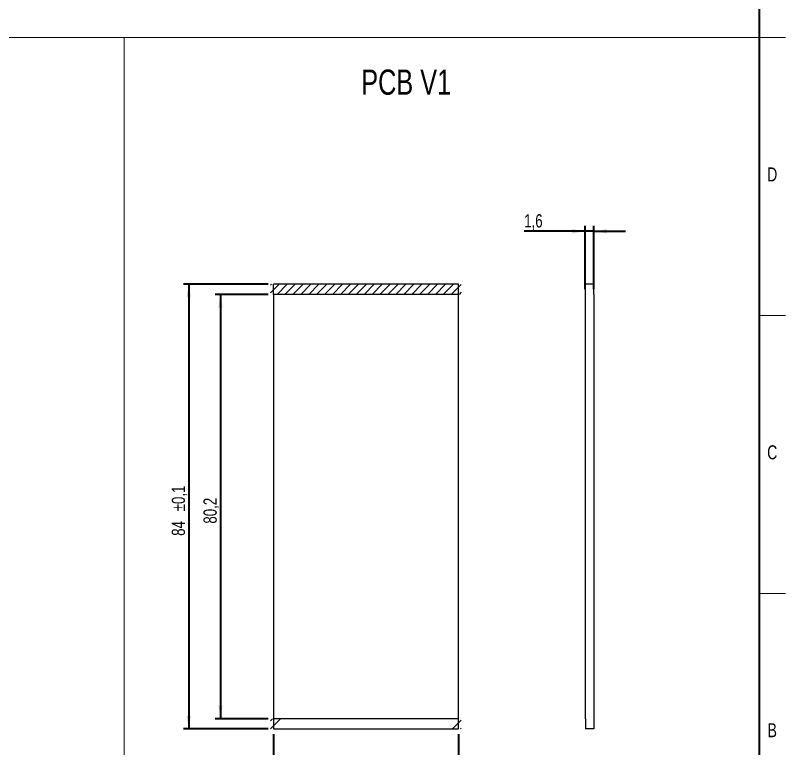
# Paper-space layout 'PCB' of a CAD drawing. Header units: millimetres. Extents: x 0 to 594, y 0 to 420.
# Drawn here: x 448.4 to 594, y 75.7 to 214.2 of the extents above; entities that cross this region are included whole.
import ezdxf

# ---------------------------------------------------------------- set-up
doc = ezdxf.new("R2010")
doc.units = ezdxf.units.MM
doc.linetypes.add('SLD-Solido', pattern=[0])
doc.layers.add('FORMAT', color=7, linetype='SLD-Solido', lineweight=35)
doc.styles.add('SLDTEXTSTYLE0', font='TXT', dxfattribs={"width": 0.75})
doc.dimstyles.new('SLDDIMSTYLE0', dxfattribs={"dimtxt": 2.5, "dimasz": 2.5, "dimexe": 0, "dimexo": 0.0625, "dimtad": 1, "dimdec": 1, "dimrnd": 1e-09, "dimzin": 12, "dimdsep": 46, "dimtxsty": 'SLDTEXTSTYLE0', "dimsah": 1, "dimcen": 0.09, "dimadec": 0, "dimazin": 3, "dimtfac": 1, "dimtdec": 1, "dimtofl": 0, "dimtmove": 0, "dimatfit": 3, "dimfxl": 1, "dimfrac": 2, "dimtolj": 1, "dimtzin": 12, "dimarcsym": 0})
doc.dimstyles.new('SLDDIMSTYLE1', dxfattribs={"dimtxt": 2.5, "dimasz": 2.5, "dimexe": 0, "dimexo": 0.0625, "dimtad": 1, "dimdec": 1, "dimrnd": 1e-09, "dimzin": 12, "dimdsep": 46, "dimtxsty": 'SLDTEXTSTYLE0', "dimsah": 1, "dimcen": 0.09, "dimadec": 0, "dimazin": 3, "dimtfac": 1, "dimtdec": 1, "dimtmove": 0, "dimatfit": 0, "dimfxl": 1, "dimfrac": 2, "dimtolj": 1, "dimtzin": 12, "dimarcsym": 0})
doc.dimstyles.new('SLDDIMSTYLE3', dxfattribs={"dimtxt": 2.5, "dimasz": 2.5, "dimexe": 0, "dimexo": 0.0625, "dimtad": 1, "dimdec": 1, "dimrnd": 1e-09, "dimzin": 12, "dimdsep": 46, "dimtxsty": 'SLDTEXTSTYLE0', "dimsah": 1, "dimcen": 0.09, "dimadec": 0, "dimazin": 3, "dimtol": 1, "dimtp": 0.1, "dimtm": 0.1, "dimtfac": 1, "dimtdec": 1, "dimtofl": 0, "dimtmove": 0, "dimatfit": 3, "dimfxl": 1, "dimfrac": 2, "dimtolj": 1, "dimarcsym": 0})

# ---------------------------------------------------------------- blocks, each defined once
blk = doc.blocks.new('SW_HATCH_10')
at = {"color": 0, "linetype": 'SLD-Solido', "lineweight": 25}
for p, q in [((0, 0), (-0.16, -0.16)), ((1.5, 0), (-0.16, -1.65)), ((2.99, 0), (1.07, -1.92)), ((4.49, 0), (2.57, -1.92)), ((5.99, 0), (4.07, -1.92)), ((7.48, 0), (5.56, -1.92)), ((8.98, 0), (7.06, -1.92)), ((10.48, 0), (8.56, -1.92)), ((11.97, 0), (10.05, -1.92)), ((13.47, 0), (11.55, -1.92)), ((14.97, 0), (13.05, -1.92)), ((16.46, 0), (14.54, -1.92)), ((17.96, 0), (16.04, -1.92)), ((19.46, 0), (17.54, -1.92)), ((20.95, 0), (19.03, -1.92)), ((22.45, 0), (20.53, -1.92)), ((23.95, 0), (22.03, -1.92)), ((25.44, 0), (23.52, -1.92)), ((26.94, 0), (25.02, -1.92)), ((28.44, 0), (26.52, -1.92)), ((29.93, 0), (28.01, -1.92)), ((31.43, 0), (29.51, -1.92)), ((32.93, 0), (31.01, -1.92)), ((34.42, 0), (32.5, -1.92)), ((35.89, -0.03), (34, -1.92)), ((35.89, -1.52), (35.5, -1.92))]:
    blk.add_line(p, q, dxfattribs=at)
blk = doc.blocks.new('SW_HATCH_11')
at = {"color": 0, "linetype": 'SLD-Solido', "lineweight": 25}
for p, q in [((0, 0), (-0.4, -0.4)), ((1.5, 0), (-0.4, -1.89)), ((35.65, -0.27), (34, -1.92)), ((35.65, -1.76), (35.5, -1.92))]:
    blk.add_line(p, q, dxfattribs=at)
blk = doc.blocks.new('_D_34')
at = {"layer": 'FORMAT'}
for p, q in [((496.2, 161.5), (486.2, 161.5)), ((487.2, 161.5), (487.2, 81.34)), ((496.2, 81.34), (486.2, 81.34))]:
    blk.add_line(p, q, dxfattribs=at)
for points in [[(487.2, 161.5), (486.8, 159), (487.6, 159)], [(487.2, 81.34), (487.6, 83.84), (486.8, 83.84)]]:
    blk.add_solid(points, dxfattribs=at)
at = {"layer": 'FORMAT', "insert": (483.98, 118.19), "char_height": 2.5, "attachment_point": 1, "rotation": 90, "style": 'SLDTEXTSTYLE0'}
blk.add_mtext('80,2', dxfattribs=at)
blk = doc.blocks.new('_D_35')
at = {"layer": 'FORMAT'}
for p, q in [((496.2, 163.42), (480.2, 163.42)), ((481.2, 163.42), (481.2, 79.42)), ((496.2, 79.42), (480.2, 79.42))]:
    blk.add_line(p, q, dxfattribs=at)
for points in [[(481.2, 163.42), (480.8, 160.92), (481.6, 160.92)], [(481.2, 79.42), (481.6, 81.92), (480.8, 81.92)]]:
    blk.add_solid(points, dxfattribs=at)
at = {"layer": 'FORMAT', "char_height": 2.5, "attachment_point": 1, "rotation": 90, "style": 'SLDTEXTSTYLE0'}
for s, insert in [('±0,1', (477.98, 120.52)), ('84', (477.98, 115.89))]:
    blk.add_mtext(s, dxfattribs=dict(at, insert=insert))
blk = doc.blocks.new('_D_36')
at = {"layer": 'FORMAT'}
for p, q in [((497.2, 78.42), (497.2, 68.42)), ((532.15, 78.42), (532.15, 68.42)), ((532.15, 69.42), (497.2, 69.42))]:
    blk.add_line(p, q, dxfattribs=at)
for points in [[(497.2, 69.42), (499.7, 69.02), (499.7, 69.82)], [(532.15, 69.42), (529.65, 69.82), (529.65, 69.02)]]:
    blk.add_solid(points, dxfattribs=at)
at = {"layer": 'FORMAT', "char_height": 2.5, "attachment_point": 1, "style": 'SLDTEXTSTYLE0'}
for s, insert in [('35', (509.14, 72.64)), ('±0,1', (513.78, 72.64))]:
    blk.add_mtext(s, dxfattribs=dict(at, insert=insert))
blk = doc.blocks.new('_D_37')
at = {"layer": 'FORMAT'}
for p, q in [((556.14, 173.42), (544.6, 173.42)), ((556.14, 162.5), (556.14, 174.42)), ((557.74, 173.42), (556.14, 173.42)), ((557.74, 162.5), (557.74, 174.42)), ((557.74, 173.42), (563.74, 173.42))]:
    blk.add_line(p, q, dxfattribs=at)
for points in [[(556.14, 173.42), (553.64, 173.82), (553.64, 173.02)], [(557.74, 173.42), (560.24, 173.02), (560.24, 173.82)]]:
    blk.add_solid(points, dxfattribs=at)
at = {"layer": 'FORMAT', "insert": (544.6, 176.64), "char_height": 2.5, "attachment_point": 1, "style": 'SLDTEXTSTYLE0'}
blk.add_mtext('1,6', dxfattribs=at)

psp = doc.layouts.new('PCB')

# ---------------------------------------------------------------- linework, layer by layer
at = {"color": 7, "linetype": 'SLD-Solido', "lineweight": 35}
psp.add_line((589, 415), (589, 5), dxfattribs=at)
at = {"color": 7, "linetype": 'SLD-Solido', "lineweight": 18}
for p, q in [((594.001, 210), (588.999, 210)), ((589, 210), (594, 210)), ((589, 157.5), (594, 157.5)), ((589, 105), (594, 105))]:
    psp.add_line(p, q, dxfattribs=at)
at = {"color": 7, "linetype": 'SLD-Solido', "lineweight": 25}
for p, q in [((532.151, 163.421), (497.201, 163.421)), ((497.201, 161.501), (497.201, 163.421)), ((532.151, 161.501), (532.151, 163.421)), ((556.155, 161.501), (556.155, 163.421)), ((557.735, 163.421), (556.155, 163.421)), ((557.735, 161.501), (557.735, 163.421)), ((497.201, 161.501), (497.201, 81.341)), ((532.151, 161.501), (497.201, 161.501)), ((532.151, 81.341), (532.151, 161.501)), ((556.145, 161.501), (556.145, 81.341)), ((556.155, 161.501), (556.145, 161.501)), ((557.745, 161.501), (557.735, 161.501)), ((557.745, 161.501), (557.745, 81.341)), ((532.151, 81.341), (497.201, 81.341)), ((497.201, 81.341), (497.201, 79.421)), ((532.151, 79.421), (532.151, 81.341)), ((556.145, 81.341), (556.155, 81.341)), ((556.155, 81.341), (556.155, 79.421)), ((557.735, 81.341), (557.745, 81.341)), ((557.735, 81.341), (557.735, 79.421)), ((497.201, 79.421), (532.151, 79.421)), ((557.735, 79.421), (556.155, 79.421))]:
    psp.add_line(p, q, dxfattribs=at)
at = {"layer": 'FORMAT', "lineweight": 18}
for p, q in [((5.001, 210), (588.999, 210)), ((469, 55), (469, 210))]:
    psp.add_line(p, q, dxfattribs=at)

# ---------------------------------------------------------------- block references
at = {"color": 7, "linetype": 'SLD-Solido', "lineweight": 25}
for name, p in [('SW_HATCH_10', (496.808, 163.421)), ('SW_HATCH_11', (497.047, 81.341))]:
    psp.add_blockref(name, p, dxfattribs=at)

# ---------------------------------------------------------------- texts
at = {"color": 7, "linetype": 'Continuous', "lineweight": 0, "char_height": 2.646, "attachment_point": 2, "style": 'SLDTEXTSTYLE0'}
for s, insert in [('D', (591.468, 185.487)), ('C', (591.472, 132.987)), ('B', (591.48, 80.487))]:
    psp.add_mtext(s, dxfattribs=dict(at, insert=insert))
at = {"layer": 'FORMAT', "insert": (513.798, 203.977), "char_height": 4.7625, "attachment_point": 1, "style": 'SLDTEXTSTYLE0'}
psp.add_mtext('PCB V1', dxfattribs=at)

# ---------------------------------------------------------------- dimensions: what is measured, and where the dimension line sits
at = {"layer": 'FORMAT'}
for base, p1, p2, dimstyle, picture, middle in [((556.145, 173.421), (557.745, 161.501), (556.145, 161.501), 'SLDDIMSTYLE1', '_D_37', (546.912, 173.421)), ((497.20104713, 69.421089866), (532.15104713, 79.421089866), (497.20104713, 79.421089866), 'SLDDIMSTYLE3', '_D_36', (514.67604713, 69.421089866))]:
    dim = psp.add_linear_dim(base=base, p1=p1, p2=p2, dimstyle=dimstyle, dxfattribs=at)
    dim.commit()
    dim.dimension.update_dxf_attribs({"geometry": picture, "text_midpoint": middle, "dimtype": 160})
for base, p1, p2, dimstyle, picture, middle in [((481.201, 79.421), (497.201, 163.421), (497.201, 79.421), 'SLDDIMSTYLE3', '_D_35', (481.201, 121.421)), ((487.201, 81.341), (497.201, 161.501), (497.201, 81.341), 'SLDDIMSTYLE0', '_D_34', (487.201, 121.421))]:
    dim = psp.add_linear_dim(base=base, p1=p1, p2=p2, angle=90, dimstyle=dimstyle, dxfattribs=at)
    dim.commit()
    dim.dimension.update_dxf_attribs({"geometry": picture, "text_midpoint": middle, "dimtype": 160})

doc.saveas('drawing.dxf')
